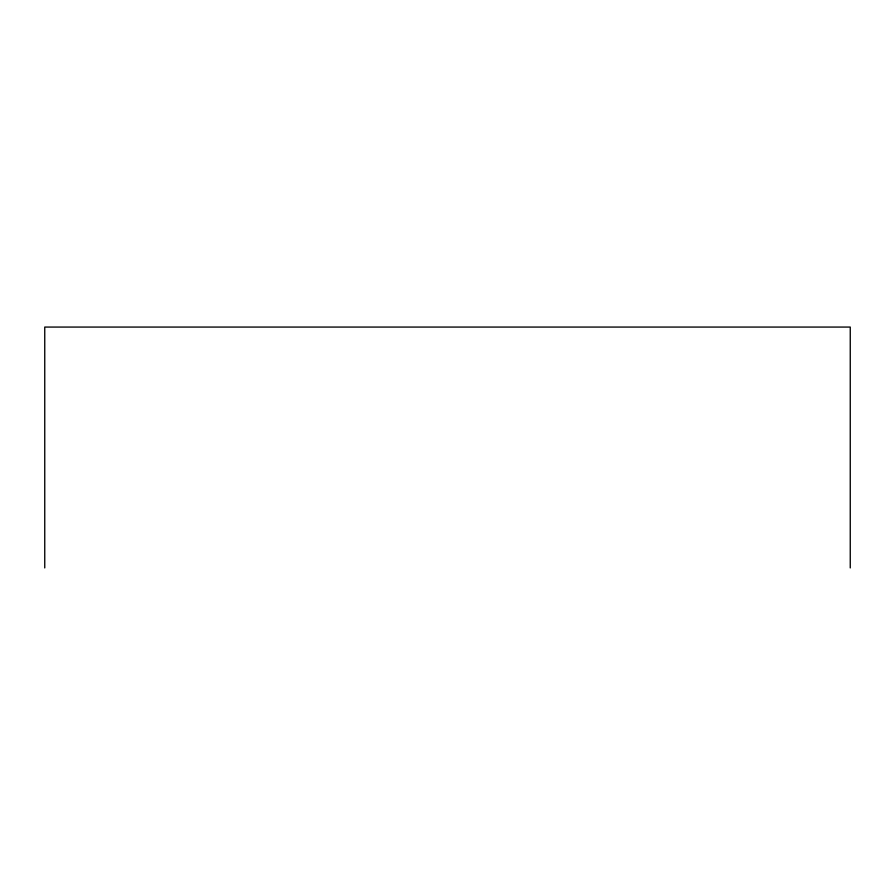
<?xml version="1.0" encoding="UTF-8"?>
<svg xmlns="http://www.w3.org/2000/svg" width="895" height="895" viewBox="0 0 895 895"><rect width="100%" height="100%" fill="white"/><g stroke="black" fill="none" stroke-linecap="round" stroke-linejoin="round"><path stroke-width="1.34" d="M850.25 567.933L850.25 327.067L44.75 327.067L44.75 567.933"/></g></svg>
